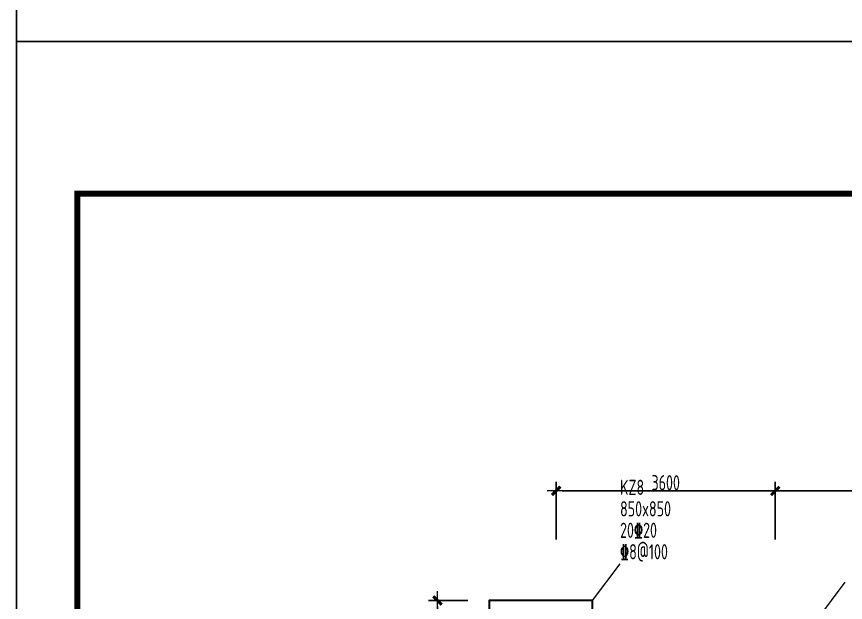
# Model space of a CAD drawing. Header units: millimetres. Extents: x 539196 to 807275, y 431843 to 1156631.
# Drawn here: x 603403 to 617021, y 590827 to 600452 of the extents above; entities that cross this region are included whole.
import ezdxf
from ezdxf.enums import TextEntityAlignment as Align

# ---------------------------------------------------------------- set-up
doc = ezdxf.new("R2010")
doc.units = ezdxf.units.MM
doc.header["$MEASUREMENT"] = 0
doc.layers.add('PUB_TITLE', color=4, linetype='Continuous')
for name, color, linetype, lineweight in [('柱尺寸标注', 3, 'Continuous', 18), ('柱标注引线', 2, 'Continuous', 18), ('柱集中标注', 2, 'Continuous', 18), ('砼柱', 2, 'Continuous', 35), ('轴线标注', 3, 'Continuous', 18)]:
    doc.layers.add(name, color=color, linetype=linetype, lineweight=lineweight)
doc.styles.add('样式 1', font='yjkeng.shx', dxfattribs={"width": 0.7, "bigfont": 'yjkchn.shx'})
doc.dimstyles.new('盈建科结构', dxfattribs={"dimscale": 100, "dimtxt": 2.5, "dimasz": 1, "dimexe": 1.5, "dimexo": 0.625, "dimgap": 0.1, "dimtad": 1, "dimdec": 0, "dimrnd": 1, "dimzin": 0, "dimdsep": 46, "dimtxsty": '样式 1', "dimblk": '_yjkbk', "dimblk1": 'ARCHTICK', "dimblk2": 'ARCHTICK', "dimcen": 0.09, "dimadec": 0, "dimazin": 0, "dimtfac": 1, "dimtdec": 4, "dimtix": 1, "dimtmove": 2, "dimatfit": 3, "dimfxl": 0, "dimtolj": 1, "dimtzin": 0, "dimarcsym": 0})

# ---------------------------------------------------------------- blocks, each defined once
blk = doc.blocks.new('_yjkbk')
blk.add_line((-1, 0), (1.5, 0))
blk.add_lwpolyline([(-0.7, -0.7, 0.5, 0.5, 0), (0.7, 0.7, 0.5, 0.5, 0)], format="xyseb")
blk = doc.blocks.new('*D1894')
at = {"layer": 'Defpoints', "color": 0}
for p in [(611168, 590859), (610318, 589659), (611168, 589659)]:
    blk.add_point(p, dxfattribs=at)
at = {"layer": '柱尺寸标注', "color": 0, "lineweight": -2}
for p, q in [((610818, 590859), (610168, 590859)), ((610318, 590759), (610318, 589759)), ((610818, 589659), (610168, 589659))]:
    blk.add_line(p, q, dxfattribs=at)
at = {"layer": '柱尺寸标注', "color": 0, "lineweight": -2, "xscale": 100, "yscale": 100, "zscale": 100}
for p, rotation in [((610318, 590859), 90), ((610318, 589659), 270)]:
    blk.add_blockref('_yjkbk', p, dxfattribs=dict(at, rotation=rotation))
at = {"layer": '柱尺寸标注', "color": 0, "insert": (610183, 590259), "char_height": 250, "attachment_point": 5, "rotation": 90, "style": '样式 1'}
blk.add_mtext('\\A1;600', dxfattribs=at)
blk = doc.blocks.new('_ARCHTICK')
at = {"color": 0, "linetype": 'ByBlock', "const_width": 0.15}
blk.add_lwpolyline([(-0.5, -0.5), (0.5, 0.5)], dxfattribs=at)
blk = doc.blocks.new('*D2117')
at = {"layer": 'Defpoints', "color": 0}
for p in [(615868, 592659), (612268, 589659), (615868, 589659)]:
    blk.add_point(p, dxfattribs=at)
at = {"layer": '轴线标注', "color": 0, "lineweight": -2}
for p, q in [((612268, 591859), (612268, 592809)), ((615868, 591859), (615868, 592809)), ((612368, 592659), (615768, 592659))]:
    blk.add_line(p, q, dxfattribs=at)
at = {"layer": '轴线标注', "color": 0, "lineweight": -2, "xscale": 100, "yscale": 100, "zscale": 100, "rotation": 180}
blk.add_blockref('_yjkbk', (612268, 592659), dxfattribs=at)
at = {"layer": '轴线标注', "color": 0, "lineweight": -2, "xscale": 100, "yscale": 100, "zscale": 100}
blk.add_blockref('_yjkbk', (615868, 592659), dxfattribs=at)
at = {"layer": '轴线标注', "color": 0, "insert": (614068, 592794), "char_height": 250, "attachment_point": 5, "style": '样式 1'}
blk.add_mtext('\\A1;3600', dxfattribs=at)
blk = doc.blocks.new('*D2119')
at = {"layer": 'Defpoints', "color": 0}
for p in [(619668, 592659), (615868, 589659), (619668, 589659)]:
    blk.add_point(p, dxfattribs=at)
at = {"layer": '轴线标注', "color": 0, "lineweight": -2}
for p, q in [((615868, 591859), (615868, 592809)), ((619668, 591859), (619668, 592809)), ((615968, 592659), (619568, 592659))]:
    blk.add_line(p, q, dxfattribs=at)
at = {"layer": '轴线标注', "color": 0, "lineweight": -2, "xscale": 100, "yscale": 100, "zscale": 100, "rotation": 180}
blk.add_blockref('_yjkbk', (615868, 592659), dxfattribs=at)
at = {"layer": '轴线标注', "color": 0, "lineweight": -2, "xscale": 100, "yscale": 100, "zscale": 100}
blk.add_blockref('_yjkbk', (619668, 592659), dxfattribs=at)
at = {"layer": '轴线标注', "color": 0, "insert": (617768, 592794), "char_height": 250, "attachment_point": 5, "style": '样式 1'}
blk.add_mtext('\\A1;3800', dxfattribs=at)

msp = doc.modelspace()

# ---------------------------------------------------------------- linework, layer by layer
at = {"layer": 'PUB_TITLE'}
for points in [[(603402.6, 600043), (662802.6, 600043), (662802.6, 684143), (603402.6, 684143)], [(603402.6, 515943), (662802.6, 515943), (662802.6, 600043), (603402.6, 600043)]]:
    msp.add_lwpolyline(points, close=True, dxfattribs=at)
at = {"layer": 'PUB_TITLE', "const_width": 100}
msp.add_lwpolyline([(604402.6, 516943), (661802.6, 516943), (661802.6, 597543), (604402.6, 597543)], close=True, dxfattribs=at)
at = {"layer": '柱标注引线'}
for p, q in [((612867.6, 590859.2), (613317.6, 591459.2)), ((616567.6, 590559.2), (617017.6, 591159.2))]:
    msp.add_line(p, q, dxfattribs=at)
at = {"layer": '砼柱'}
msp.add_lwpolyline([(612867.6, 590859.2), (611167.6, 590859.2), (611167.6, 589159.2), (612867.6, 589159.2)], close=True, dxfattribs=at)

# ---------------------------------------------------------------- texts
at = {"layer": '柱集中标注', "linetype": 'Continuous', "style": '样式 1', "width": 0.7}
for s, p in [('KZ8', (613317.6, 592517.5)), ('850x850', (613317.6, 592164.7)), ('20\x8420', (613317.6, 591812)), ('\x848@100', (613317.6, 591459.2))]:
    msp.add_text(s, height=250, dxfattribs=at).set_placement(p, align=Align.BOTTOM_LEFT)

# ---------------------------------------------------------------- dimensions: what is measured, and where the dimension line sits
at = {"layer": '柱尺寸标注'}
dim = msp.add_aligned_dim(p1=(611167.6, 590859.2), p2=(611167.6, 589659.2), distance=-850, dimstyle='盈建科结构', override={"dimscale": 100, "dimtxt": 2.5, "dimasz": 1, "dimexe": 1.5, "dimexo": 3.5, "dimgap": 0.1, "dimtad": 1, "dimlfac": 0.5, "dimrnd": 5, "dimdle": 0, "dimfxlon": 0}, dxfattribs=at)
dim.commit()
dim.dimension.update_dxf_attribs({"geometry": '*D1894', "text_midpoint": (610182.6, 590259.2)})
at = {"layer": '轴线标注'}
for p1, p2, picture, middle in [((612267.6, 589659.2), (615867.6, 589659.2), '*D2117', (614067.6, 592794.2)), ((615867.6, 589659.2), (619667.6, 589659.2), '*D2119', (617767.6, 592794.2))]:
    dim = msp.add_aligned_dim(p1=p1, p2=p2, distance=3000, dimstyle='盈建科结构', override={"dimscale": 100, "dimtxt": 2.5, "dimasz": 1, "dimexe": 1.5, "dimexo": 22, "dimgap": 0.1, "dimtad": 1, "dimlfac": 1, "dimrnd": 5, "dimdle": 0, "dimfxlon": 0}, dxfattribs=at)
    dim.commit()
    dim.dimension.update_dxf_attribs({"geometry": picture, "text_midpoint": middle})

doc.saveas('drawing.dxf')
